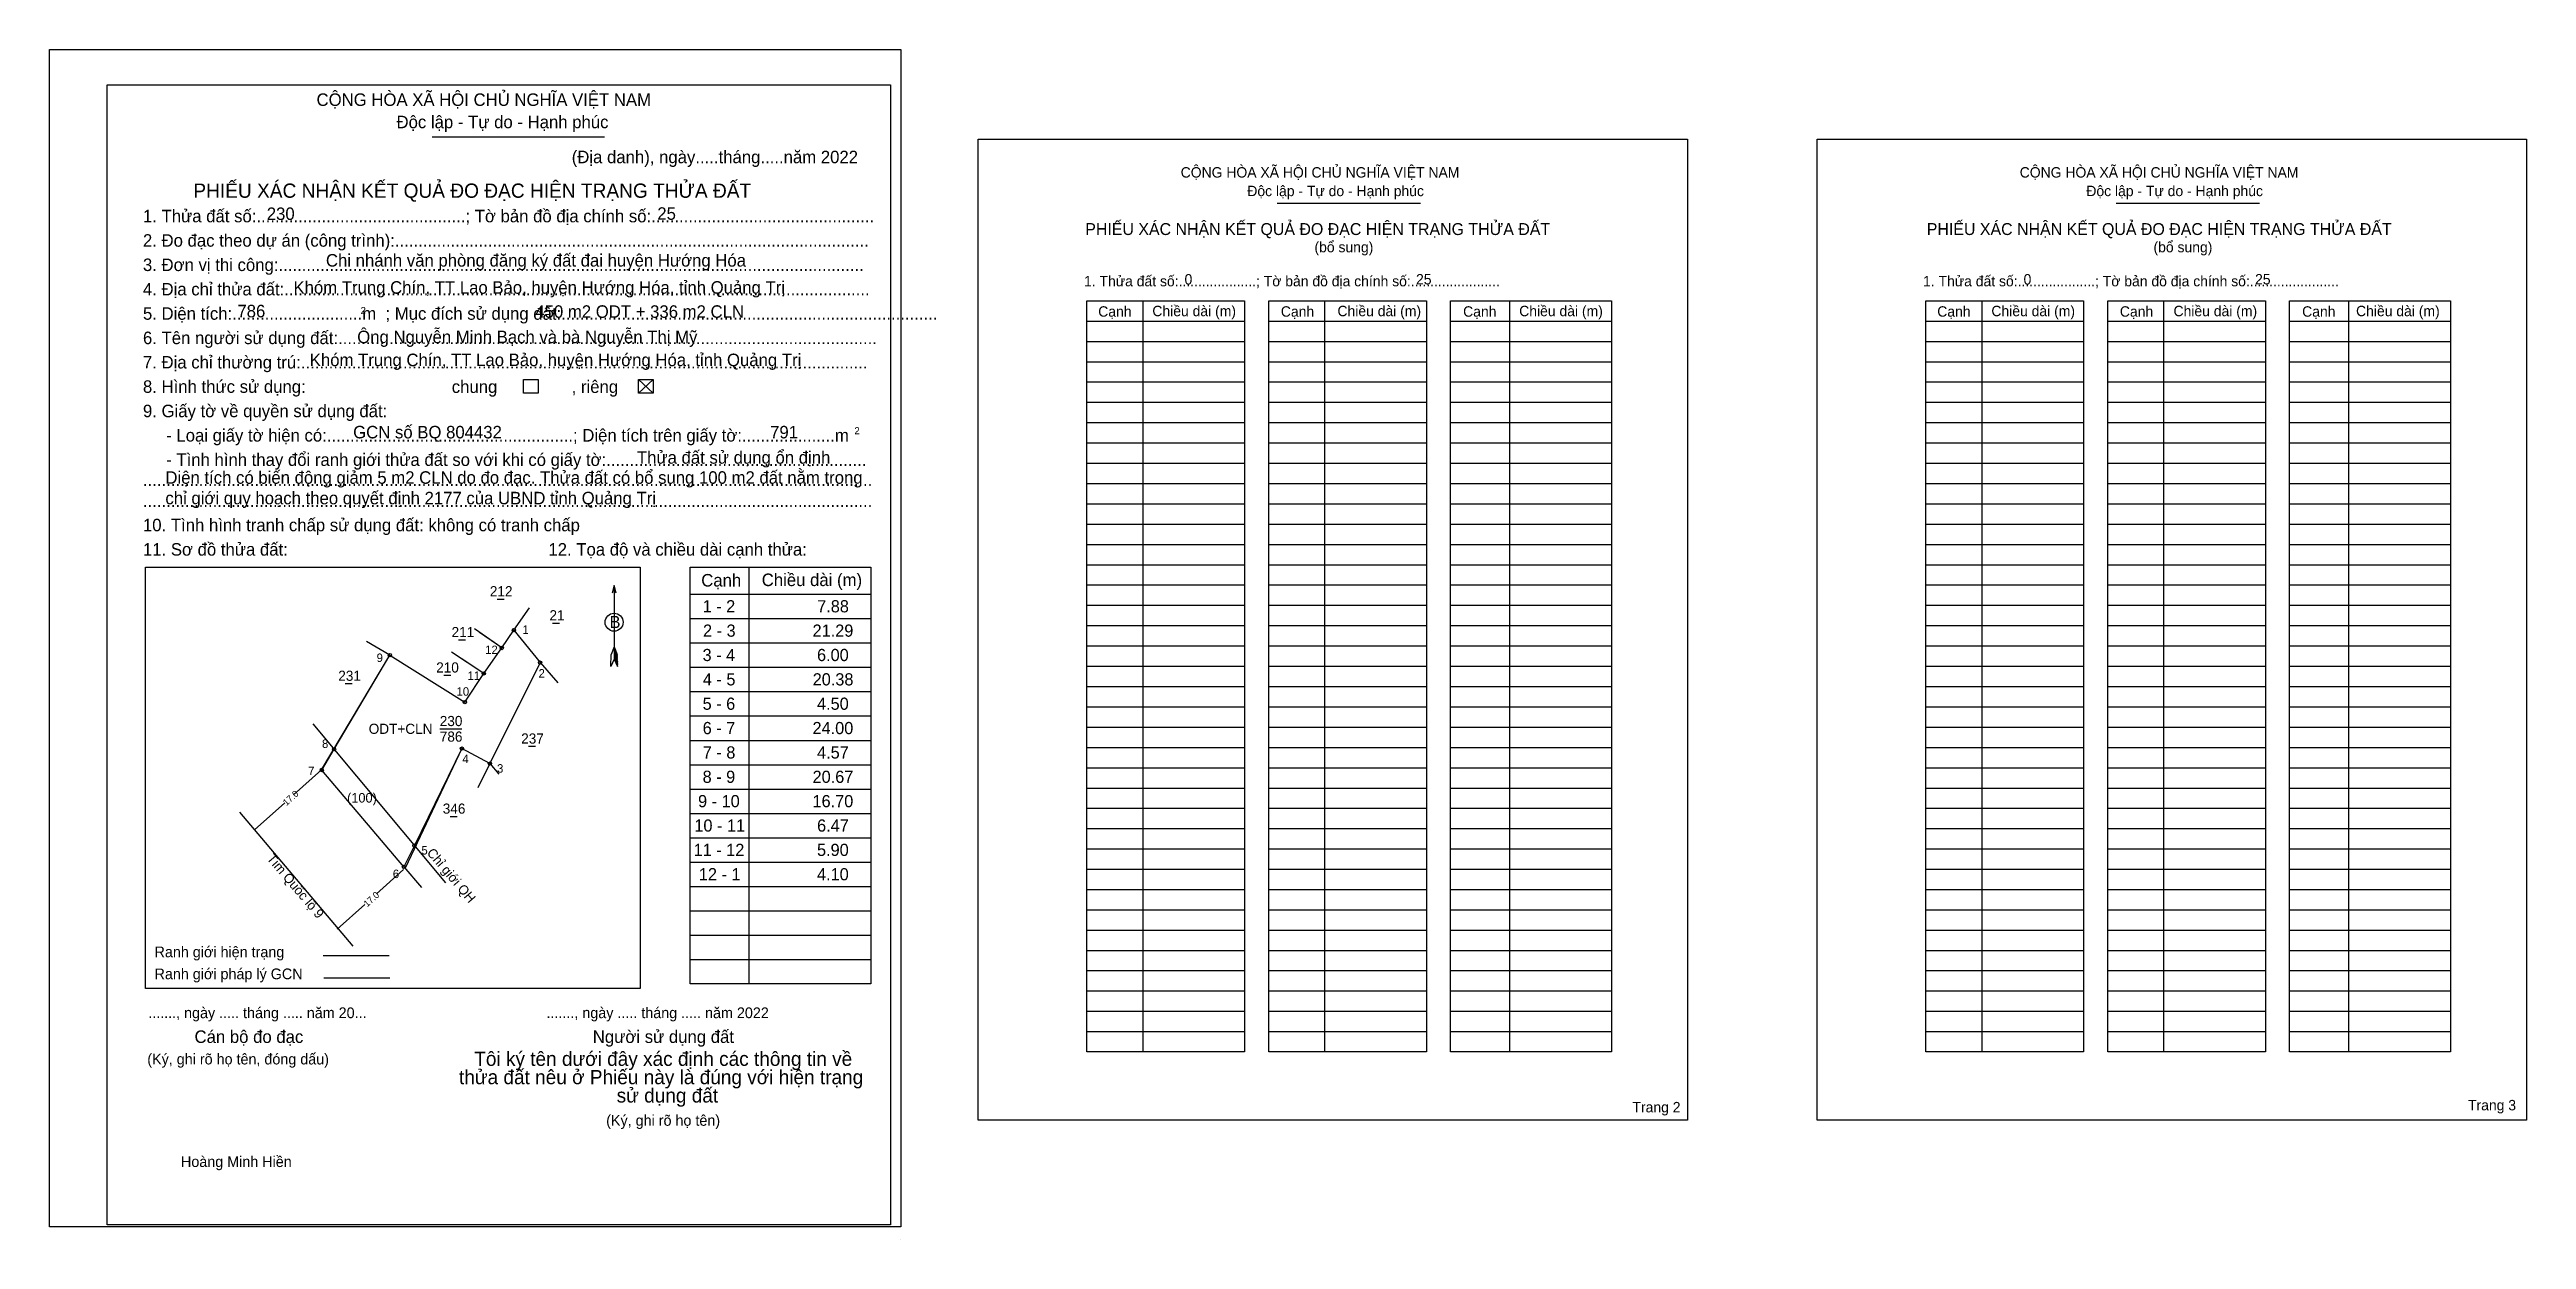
# Model space of a CAD drawing. Extents: x 537513 to 537981, y 1837515 to 1837739.
import ezdxf

# ---------------------------------------------------------------- set-up
doc = ezdxf.new("R2010")
doc.units = 0
for name, color, linetype in [('Level 1', 7, 'Continuous'), ('Level 10', 7, 'Continuous'), ('Level 11', 7, 'Continuous'), ('Level 13', 7, 'Continuous'), ('Level 14', 7, 'Continuous'), ('Level 15', 7, 'Continuous'), ('Level 2', 7, 'Continuous'), ('Level 27', 7, 'Continuous'), ('Level 3', 7, 'Continuous'), ('Level 36', 7, 'Continuous'), ('Level 48', 7, 'Continuous'), ('Level 5', 7, 'Continuous'), ('Level 50', 7, 'Continuous'), ('Level 52', 7, 'Continuous'), ('Level 6', 7, 'Continuous'), ('Level 9', 7, 'Continuous')]:
    doc.layers.add(name, color=color, linetype=linetype)

msp = doc.modelspace()

# ---------------------------------------------------------------- linework, layer by layer
at = {"layer": 'Level 1'}
for p, q in [((537513.44, 1837737.1), (537513.44, 1837737.1)), ((537585.71, 1837723), (537618.22, 1837723)), ((537688.77, 1837722.57), (537688.77, 1837722.57)), ((537745.23, 1837710.45), (537772.32, 1837710.45)), ((537903.66, 1837710.45), (537930.75, 1837710.45)), ((537719.87, 1837692.03), (537719.87, 1837550.2)), ((537754.19, 1837692.03), (537754.19, 1837550.2)), ((537789.14, 1837692.03), (537789.14, 1837550.2)), ((537878.3, 1837692.03), (537878.3, 1837550.2)), ((537912.62, 1837692.03), (537912.62, 1837550.2)), ((537947.57, 1837692.03), (537947.57, 1837550.2)), ((537709.33, 1837688.2), (537739.1, 1837688.2)), ((537743.65, 1837688.2), (537773.42, 1837688.2)), ((537777.96, 1837688.2), (537808.37, 1837688.2)), ((537867.76, 1837688.2), (537897.53, 1837688.2)), ((537902.08, 1837688.2), (537931.85, 1837688.2)), ((537936.39, 1837688.2), (537966.8, 1837688.2)), ((537709.33, 1837684.36), (537739.1, 1837684.36)), ((537743.65, 1837684.36), (537773.42, 1837684.36)), ((537777.96, 1837684.36), (537808.37, 1837684.36)), ((537867.76, 1837684.36), (537897.53, 1837684.36)), ((537902.08, 1837684.36), (537931.85, 1837684.36)), ((537936.39, 1837684.36), (537966.8, 1837684.36)), ((537624.67, 1837677.19), (537627.43, 1837674.62)), ((537624.67, 1837674.62), (537627.43, 1837677.19)), ((537709.33, 1837680.53), (537739.1, 1837680.53)), ((537743.65, 1837680.53), (537773.42, 1837680.53)), ((537777.96, 1837680.53), (537808.37, 1837680.53)), ((537867.76, 1837680.53), (537897.53, 1837680.53)), ((537902.08, 1837680.53), (537931.85, 1837680.53)), ((537936.39, 1837680.53), (537966.8, 1837680.53)), ((537709.33, 1837676.7), (537739.1, 1837676.7)), ((537709.33, 1837672.86), (537739.1, 1837672.86)), ((537743.65, 1837676.7), (537773.42, 1837676.7)), ((537743.65, 1837672.86), (537773.42, 1837672.86)), ((537777.96, 1837676.7), (537808.37, 1837676.7)), ((537777.96, 1837672.86), (537808.37, 1837672.86)), ((537867.76, 1837676.7), (537897.53, 1837676.7)), ((537867.76, 1837672.86), (537897.53, 1837672.86)), ((537902.08, 1837676.7), (537931.85, 1837676.7)), ((537902.08, 1837672.86), (537931.85, 1837672.86)), ((537936.39, 1837676.7), (537966.8, 1837676.7)), ((537936.39, 1837672.86), (537966.8, 1837672.86)), ((537709.33, 1837669.03), (537739.1, 1837669.03)), ((537743.65, 1837669.03), (537773.42, 1837669.03)), ((537777.96, 1837669.03), (537808.37, 1837669.03)), ((537867.76, 1837669.03), (537897.53, 1837669.03)), ((537902.08, 1837669.03), (537931.85, 1837669.03)), ((537936.39, 1837669.03), (537966.8, 1837669.03)), ((537709.33, 1837665.2), (537739.1, 1837665.2)), ((537743.65, 1837665.2), (537773.42, 1837665.2)), ((537777.96, 1837665.2), (537808.37, 1837665.2)), ((537867.76, 1837665.2), (537897.53, 1837665.2)), ((537902.08, 1837665.2), (537931.85, 1837665.2)), ((537936.39, 1837665.2), (537966.8, 1837665.2)), ((537709.33, 1837661.36), (537739.1, 1837661.36)), ((537743.65, 1837661.36), (537773.42, 1837661.36)), ((537777.96, 1837661.36), (537808.37, 1837661.36)), ((537867.76, 1837661.36), (537897.53, 1837661.36)), ((537902.08, 1837661.36), (537931.85, 1837661.36)), ((537936.39, 1837661.36), (537966.8, 1837661.36)), ((537709.33, 1837657.53), (537739.1, 1837657.53)), ((537709.33, 1837653.7), (537739.1, 1837653.7)), ((537743.65, 1837657.53), (537773.42, 1837657.53)), ((537743.65, 1837653.7), (537773.42, 1837653.7)), ((537777.96, 1837657.53), (537808.37, 1837657.53)), ((537777.96, 1837653.7), (537808.37, 1837653.7)), ((537867.76, 1837657.53), (537897.53, 1837657.53)), ((537867.76, 1837653.7), (537897.53, 1837653.7)), ((537902.08, 1837657.53), (537931.85, 1837657.53)), ((537902.08, 1837653.7), (537931.85, 1837653.7)), ((537936.39, 1837657.53), (537966.8, 1837657.53)), ((537936.39, 1837653.7), (537966.8, 1837653.7)), ((537709.33, 1837649.87), (537739.1, 1837649.87)), ((537743.65, 1837649.87), (537773.42, 1837649.87)), ((537777.96, 1837649.87), (537808.37, 1837649.87)), ((537867.76, 1837649.87), (537897.53, 1837649.87)), ((537902.08, 1837649.87), (537931.85, 1837649.87)), ((537936.39, 1837649.87), (537966.8, 1837649.87)), ((537709.33, 1837646.03), (537739.1, 1837646.03)), ((537743.65, 1837646.03), (537773.42, 1837646.03)), ((537777.96, 1837646.03), (537808.37, 1837646.03)), ((537867.76, 1837646.03), (537897.53, 1837646.03)), ((537902.08, 1837646.03), (537931.85, 1837646.03)), ((537936.39, 1837646.03), (537966.8, 1837646.03)), ((537531.54, 1837641.74), (537531.54, 1837641.74)), ((537645.47, 1837641.76), (537645.47, 1837563.03)), ((537709.33, 1837642.2), (537739.1, 1837642.2)), ((537743.65, 1837642.2), (537773.42, 1837642.2)), ((537777.96, 1837642.2), (537808.37, 1837642.2)), ((537867.76, 1837642.2), (537897.53, 1837642.2)), ((537902.08, 1837642.2), (537931.85, 1837642.2)), ((537936.39, 1837642.2), (537966.8, 1837642.2)), ((537620.05, 1837638.3), (537620.05, 1837624.39)), ((537634.43, 1837636.63), (537668.54, 1837636.63)), ((537709.33, 1837638.37), (537739.1, 1837638.37)), ((537743.65, 1837638.37), (537773.42, 1837638.37)), ((537777.96, 1837638.37), (537808.37, 1837638.37)), ((537867.76, 1837638.37), (537897.53, 1837638.37)), ((537902.08, 1837638.37), (537931.85, 1837638.37)), ((537936.39, 1837638.37), (537966.8, 1837638.37)), ((537634.43, 1837632.03), (537668.54, 1837632.03)), ((537709.33, 1837634.53), (537739.1, 1837634.53)), ((537709.33, 1837630.7), (537739.1, 1837630.7)), ((537743.65, 1837634.53), (537773.42, 1837634.53)), ((537743.65, 1837630.7), (537773.42, 1837630.7)), ((537777.96, 1837634.53), (537808.37, 1837634.53)), ((537777.96, 1837630.7), (537808.37, 1837630.7)), ((537867.76, 1837634.53), (537897.53, 1837634.53)), ((537867.76, 1837630.7), (537897.53, 1837630.7)), ((537902.08, 1837634.53), (537931.85, 1837634.53)), ((537902.08, 1837630.7), (537931.85, 1837630.7)), ((537936.39, 1837634.53), (537966.8, 1837634.53)), ((537936.39, 1837630.7), (537966.8, 1837630.7)), ((537620.05, 1837626.69), (537619.47, 1837625.27)), ((537620.05, 1837626.69), (537620.64, 1837625.27)), ((537620.05, 1837626.49), (537620.64, 1837625.06)), ((537620.05, 1837626.29), (537620.64, 1837624.86)), ((537620.05, 1837626.09), (537620.65, 1837624.65)), ((537620.05, 1837625.88), (537620.65, 1837624.45)), ((537620.05, 1837625.68), (537620.65, 1837624.24)), ((537620.05, 1837625.48), (537620.65, 1837624.03)), ((537634.43, 1837627.43), (537668.54, 1837627.43)), ((537709.33, 1837626.87), (537739.1, 1837626.87)), ((537743.65, 1837626.87), (537773.42, 1837626.87)), ((537777.96, 1837626.87), (537808.37, 1837626.87)), ((537867.76, 1837626.87), (537897.53, 1837626.87)), ((537902.08, 1837626.87), (537931.85, 1837626.87)), ((537936.39, 1837626.87), (537966.8, 1837626.87)), ((537619.44, 1837622.97), (537619.47, 1837625.27)), ((537620.05, 1837624.39), (537619.44, 1837622.97)), ((537620.05, 1837625.28), (537620.66, 1837623.83)), ((537620.05, 1837625.08), (537620.66, 1837623.62)), ((537620.05, 1837624.88), (537620.66, 1837623.41)), ((537620.05, 1837624.69), (537620.67, 1837623.21)), ((537620.05, 1837624.39), (537620.67, 1837622.97)), ((537620.67, 1837622.97), (537620.64, 1837625.27)), ((537634.43, 1837622.83), (537668.54, 1837622.83)), ((537709.33, 1837623.03), (537739.1, 1837623.03)), ((537743.65, 1837623.03), (537773.42, 1837623.03)), ((537777.96, 1837623.03), (537808.37, 1837623.03)), ((537867.76, 1837623.03), (537897.53, 1837623.03)), ((537902.08, 1837623.03), (537931.85, 1837623.03)), ((537936.39, 1837623.03), (537966.8, 1837623.03)), ((537634.43, 1837618.23), (537668.54, 1837618.23)), ((537709.33, 1837619.2), (537739.1, 1837619.2)), ((537743.65, 1837619.2), (537773.42, 1837619.2)), ((537777.96, 1837619.2), (537808.37, 1837619.2)), ((537867.76, 1837619.2), (537897.53, 1837619.2)), ((537902.08, 1837619.2), (537931.85, 1837619.2)), ((537936.39, 1837619.2), (537966.8, 1837619.2)), ((537634.43, 1837613.63), (537668.54, 1837613.63)), ((537709.33, 1837615.37), (537739.1, 1837615.37)), ((537709.33, 1837611.53), (537739.1, 1837611.53)), ((537743.65, 1837615.37), (537773.42, 1837615.37)), ((537743.65, 1837611.53), (537773.42, 1837611.53)), ((537777.96, 1837615.37), (537808.37, 1837615.37)), ((537777.96, 1837611.53), (537808.37, 1837611.53)), ((537867.76, 1837615.37), (537897.53, 1837615.37)), ((537867.76, 1837611.53), (537897.53, 1837611.53)), ((537902.08, 1837615.37), (537931.85, 1837615.37)), ((537902.08, 1837611.53), (537931.85, 1837611.53)), ((537936.39, 1837615.37), (537966.8, 1837615.37)), ((537936.39, 1837611.53), (537966.8, 1837611.53)), ((537634.43, 1837609.03), (537668.54, 1837609.03)), ((537709.33, 1837607.7), (537739.1, 1837607.7)), ((537743.65, 1837607.7), (537773.42, 1837607.7)), ((537777.96, 1837607.7), (537808.37, 1837607.7)), ((537867.76, 1837607.7), (537897.53, 1837607.7)), ((537902.08, 1837607.7), (537931.85, 1837607.7)), ((537936.39, 1837607.7), (537966.8, 1837607.7)), ((537634.43, 1837604.43), (537668.54, 1837604.43)), ((537709.33, 1837603.87), (537739.1, 1837603.87)), ((537743.65, 1837603.87), (537773.42, 1837603.87)), ((537777.96, 1837603.87), (537808.37, 1837603.87)), ((537867.76, 1837603.87), (537897.53, 1837603.87)), ((537902.08, 1837603.87), (537931.85, 1837603.87)), ((537936.39, 1837603.87), (537966.8, 1837603.87)), ((537634.43, 1837599.83), (537668.54, 1837599.83)), ((537709.33, 1837600.03), (537739.1, 1837600.03)), ((537743.65, 1837600.03), (537773.42, 1837600.03)), ((537777.96, 1837600.03), (537808.37, 1837600.03)), ((537867.76, 1837600.03), (537897.53, 1837600.03)), ((537902.08, 1837600.03), (537931.85, 1837600.03)), ((537936.39, 1837600.03), (537966.8, 1837600.03)), ((537634.43, 1837595.23), (537668.54, 1837595.23)), ((537709.33, 1837596.2), (537739.1, 1837596.2)), ((537743.65, 1837596.2), (537773.42, 1837596.2)), ((537777.96, 1837596.2), (537808.37, 1837596.2)), ((537867.76, 1837596.2), (537897.53, 1837596.2)), ((537902.08, 1837596.2), (537931.85, 1837596.2)), ((537936.39, 1837596.2), (537966.8, 1837596.2)), ((537634.43, 1837590.63), (537668.54, 1837590.63)), ((537709.33, 1837592.37), (537739.1, 1837592.37)), ((537709.33, 1837588.53), (537739.1, 1837588.53)), ((537743.65, 1837592.37), (537773.42, 1837592.37)), ((537743.65, 1837588.53), (537773.42, 1837588.53)), ((537777.96, 1837592.37), (537808.37, 1837592.37)), ((537777.96, 1837588.53), (537808.37, 1837588.53)), ((537867.76, 1837592.37), (537897.53, 1837592.37)), ((537867.76, 1837588.53), (537897.53, 1837588.53)), ((537902.08, 1837592.37), (537931.85, 1837592.37)), ((537902.08, 1837588.53), (537931.85, 1837588.53)), ((537936.39, 1837592.37), (537966.8, 1837592.37)), ((537936.39, 1837588.53), (537966.8, 1837588.53)), ((537634.43, 1837586.03), (537668.54, 1837586.03)), ((537709.33, 1837584.7), (537739.1, 1837584.7)), ((537743.65, 1837584.7), (537773.42, 1837584.7)), ((537777.96, 1837584.7), (537808.37, 1837584.7)), ((537867.76, 1837584.7), (537897.53, 1837584.7)), ((537902.08, 1837584.7), (537931.85, 1837584.7)), ((537936.39, 1837584.7), (537966.8, 1837584.7)), ((537634.43, 1837581.43), (537668.54, 1837581.43)), ((537709.33, 1837580.87), (537739.1, 1837580.87)), ((537743.65, 1837580.87), (537773.42, 1837580.87)), ((537777.96, 1837580.87), (537808.37, 1837580.87)), ((537867.76, 1837580.87), (537897.53, 1837580.87)), ((537902.08, 1837580.87), (537931.85, 1837580.87)), ((537936.39, 1837580.87), (537966.8, 1837580.87)), ((537634.43, 1837576.83), (537668.54, 1837576.83)), ((537709.33, 1837577.04), (537739.1, 1837577.04)), ((537743.65, 1837577.04), (537773.42, 1837577.04)), ((537777.96, 1837577.04), (537808.37, 1837577.04)), ((537867.76, 1837577.04), (537897.53, 1837577.04)), ((537902.08, 1837577.04), (537931.85, 1837577.04)), ((537936.39, 1837577.04), (537966.8, 1837577.04)), ((537634.43, 1837572.23), (537668.54, 1837572.23)), ((537709.33, 1837573.2), (537739.1, 1837573.2)), ((537709.33, 1837569.37), (537739.1, 1837569.37)), ((537743.65, 1837573.2), (537773.42, 1837573.2)), ((537743.65, 1837569.37), (537773.42, 1837569.37)), ((537777.96, 1837573.2), (537808.37, 1837573.2)), ((537777.96, 1837569.37), (537808.37, 1837569.37)), ((537867.76, 1837573.2), (537897.53, 1837573.2)), ((537867.76, 1837569.37), (537897.53, 1837569.37)), ((537902.08, 1837573.2), (537931.85, 1837573.2)), ((537902.08, 1837569.37), (537931.85, 1837569.37)), ((537936.39, 1837573.2), (537966.8, 1837573.2)), ((537936.39, 1837569.37), (537966.8, 1837569.37)), ((537634.43, 1837567.63), (537668.54, 1837567.63)), ((537709.33, 1837565.54), (537739.1, 1837565.54)), ((537743.65, 1837565.54), (537773.42, 1837565.54)), ((537777.96, 1837565.54), (537808.37, 1837565.54)), ((537867.76, 1837565.54), (537897.53, 1837565.54)), ((537902.08, 1837565.54), (537931.85, 1837565.54)), ((537936.39, 1837565.54), (537966.8, 1837565.54)), ((537624.97, 1837562.15), (537624.97, 1837562.15)), ((537709.33, 1837561.7), (537739.1, 1837561.7)), ((537743.65, 1837561.7), (537773.42, 1837561.7)), ((537777.96, 1837561.7), (537808.37, 1837561.7)), ((537867.76, 1837561.7), (537897.53, 1837561.7)), ((537902.08, 1837561.7), (537931.85, 1837561.7)), ((537936.39, 1837561.7), (537966.8, 1837561.7)), ((537709.33, 1837557.87), (537739.1, 1837557.87)), ((537743.65, 1837557.87), (537773.42, 1837557.87)), ((537777.96, 1837557.87), (537808.37, 1837557.87)), ((537867.76, 1837557.87), (537897.53, 1837557.87)), ((537902.08, 1837557.87), (537931.85, 1837557.87)), ((537936.39, 1837557.87), (537966.8, 1837557.87)), ((537709.33, 1837554.04), (537739.1, 1837554.04)), ((537743.65, 1837554.04), (537773.42, 1837554.04)), ((537777.96, 1837554.04), (537808.37, 1837554.04)), ((537867.76, 1837554.04), (537897.53, 1837554.04)), ((537902.08, 1837554.04), (537931.85, 1837554.04)), ((537936.39, 1837554.04), (537966.8, 1837554.04)), ((537822.71, 1837537.3), (537822.71, 1837537.3)), ((537674.18, 1837514.78), (537674.18, 1837514.78))]:
    msp.add_line(p, q, dxfattribs=at)
for points in [[(537709.33, 1837692.03), (537739.1, 1837692.03), (537739.1, 1837550.2), (537709.33, 1837550.2)], [(537743.65, 1837692.03), (537773.42, 1837692.03), (537773.42, 1837550.2), (537743.65, 1837550.2)], [(537777.96, 1837692.03), (537808.37, 1837692.03), (537808.37, 1837550.2), (537777.96, 1837550.2)], [(537867.76, 1837692.03), (537897.53, 1837692.03), (537897.53, 1837550.2), (537867.76, 1837550.2)], [(537902.08, 1837692.03), (537931.85, 1837692.03), (537931.85, 1837550.2), (537902.08, 1837550.2)], [(537936.39, 1837692.03), (537966.8, 1837692.03), (537966.8, 1837550.2), (537936.39, 1837550.2)], [(537531.54, 1837641.74), (537624.97, 1837641.74), (537624.97, 1837562.15), (537531.54, 1837562.15)], [(537634.43, 1837641.76), (537668.54, 1837641.76), (537668.54, 1837563.03), (537634.43, 1837563.03)]]:
    msp.add_lwpolyline(points, close=True, dxfattribs=at)
msp.add_lwpolyline([(537620.45, 1837636.82), (537620.05, 1837638.3), (537619.65, 1837636.82)], dxfattribs=at)
msp.add_circle((537620.05, 1837631.34), 1.7, dxfattribs=at)
at = {"layer": 'Level 10'}
for p, q in [((537598.83, 1837626.47), (537593.66, 1837630.07)), ((537595.42, 1837621.66), (537589.36, 1837625.65)), ((537564.79, 1837603.49), (537577.72, 1837625.14)), ((537591.3, 1837607.48), (537580.57, 1837584.88)), ((537596.6, 1837604.64), (537598.29, 1837602.64))]:
    msp.add_line(p, q, dxfattribs=at)
msp.add_lwpolyline([(537580.36, 1837585.14), (537564.84, 1837603.43), (537567.17, 1837607.36), (537577.72, 1837625.14), (537591.86, 1837616.26), (537595.42, 1837621.66), (537598.83, 1837626.47), (537601.13, 1837629.86), (537606.06, 1837623.71), (537596.6, 1837604.64), (537591.31, 1837607.47), (537582.34, 1837589.17)], close=True, dxfattribs=at)
at = {"layer": 'Level 11'}
for centre in [(537601.13, 1837629.86), (537577.72, 1837625.14), (537598.83, 1837626.47), (537595.42, 1837621.66), (537606.06, 1837623.71), (537591.86, 1837616.26), (537567.17, 1837607.36), (537591.31, 1837607.47), (537564.84, 1837603.43), (537596.6, 1837604.64), (537582.34, 1837589.17), (537580.36, 1837585.14), (537580.36, 1837585.14)]:
    msp.add_circle(centre, 0.319, dxfattribs=at)
at = {"layer": 'Level 14'}
for p, q in [((537564.79, 1837603.49), (537559.5, 1837598.71)), ((537557.85, 1837597.24), (537552.16, 1837592.15)), ((537580.3, 1837584.63), (537575.2, 1837580.07)), ((537572.95, 1837578.06), (537567.73, 1837573.39))]:
    msp.add_line(p, q, dxfattribs=at)
at = {"layer": 'Level 2'}
for points in [[(537513.44, 1837739.48), (537674.18, 1837739.48), (537674.18, 1837517.16), (537513.44, 1837517.16)], [(537688.77, 1837722.57), (537822.72, 1837722.57), (537822.72, 1837537.3), (537688.77, 1837537.3)], [(537847.2, 1837722.57), (537981.15, 1837722.57), (537981.15, 1837537.3), (537847.2, 1837537.3)]]:
    msp.add_lwpolyline(points, close=True, dxfattribs=at)
at = {"layer": 'Level 27'}
for p, q in [((537601.13, 1837629.86), (537604.07, 1837634.04)), ((537577.72, 1837625.14), (537573.3, 1837627.71)), ((537598.83, 1837626.47), (537594.63, 1837629.39)), ((537595.42, 1837621.66), (537591.15, 1837624.47)), ((537606.06, 1837623.71), (537609.42, 1837619.86)), ((537606.06, 1837623.71), (537609.42, 1837619.86)), ((537596.6, 1837604.64), (537594.32, 1837600.07)), ((537596.6, 1837604.64), (537594.32, 1837600.07)), ((537580.36, 1837585.14), (537583.67, 1837581.24))]:
    msp.add_line(p, q, dxfattribs=at)
at = {"layer": 'Level 3'}
msp.add_lwpolyline([(537524.31, 1837732.81), (537672.26, 1837732.81), (537672.26, 1837517.57), (537524.31, 1837517.57)], close=True, dxfattribs=at)
at = {"layer": 'Level 5'}
for p, q in [((537565.1, 1837568.4), (537577.6, 1837568.4)), ((537565.21, 1837564.16), (537577.71, 1837564.16))]:
    msp.add_line(p, q, dxfattribs=at)
at = {"layer": 'Level 50'}
for points in [[(537602.95, 1837677.19), (537605.71, 1837677.19), (537605.71, 1837674.62), (537602.95, 1837674.62)], [(537624.67, 1837677.19), (537627.43, 1837677.19), (537627.43, 1837674.62), (537624.67, 1837674.62)]]:
    msp.add_lwpolyline(points, close=True, dxfattribs=at)
msp.add_lwpolyline([(537549.29, 1837595.48), (537570.74, 1837570.19)], dxfattribs=at)
at = {"layer": 'Level 6'}
msp.add_lwpolyline([(537588.24, 1837582.1), (537563.2, 1837612.12)], dxfattribs=at)
at = {"layer": 'Level 9'}
for p, q in [((537597.99, 1837635.71), (537599.31, 1837635.71)), ((537608.42, 1837631.18), (537609.74, 1837631.18)), ((537590.65, 1837628.01), (537591.97, 1837628.01)), ((537587.87, 1837621.33), (537589.19, 1837621.33)), ((537569.25, 1837619.76), (537570.57, 1837619.76)), ((537587.13, 1837611.21), (537591.27, 1837611.21)), ((537603.9, 1837607.91), (537605.22, 1837607.91)), ((537589.1, 1837594.66), (537590.41, 1837594.66))]:
    msp.add_line(p, q, dxfattribs=at)

# ---------------------------------------------------------------- texts
at = {"layer": 'Level 1'}
for s, height, p in [('CỘNG HÒA XÃ HỘI CHỦ NGHĨA VIỆT NAM', 2.3611, (537563.86, 1837728.83)), ('Độc lập - Tự do - Hạnh phúc', 2.3611, (537578.96, 1837724.62)), ('(Địa danh), ngày.....tháng.....năm 2022', 2.3611, (537612.04, 1837718.01)), ('PHIẾU XÁC NHẬN KẾT QUẢ ĐO ĐẠC HIỆN TRẠNG THỬA ĐẤT', 2.6987, (537540.59, 1837711.48)), ('CỘNG HÒA XÃ HỘI CHỦ NGHĨA VIỆT NAM', 1.9676, (537727.03, 1837715.3)), ('CỘNG HÒA XÃ HỘI CHỦ NGHĨA VIỆT NAM', 1.9676, (537885.46, 1837715.3)), ('1. Thửa đất số:.............................................; Tờ bản đồ địa chính số:................................................', 2.36108, (537531.08, 1837706.85)), ('Độc lập - Tự do - Hạnh phúc', 1.9676, (537739.61, 1837711.79)), ('Độc lập - Tự do - Hạnh phúc', 1.9676, (537898.04, 1837711.79)), ('PHIẾU XÁC NHẬN KẾT QUẢ ĐO ĐẠC HIỆN TRẠNG THỬA ĐẤT', 2.2489, (537709.01, 1837704.45)), ('PHIẾU XÁC NHẬN KẾT QUẢ ĐO ĐẠC HIỆN TRẠNG THỬA ĐẤT', 2.2489, (537867.91, 1837704.45)), ('3. Đơn vị thi công:..............................................................................................................................', 2.36108, (537531.08, 1837697.65)), ('2. Đo đạc theo dự án (công trình):......................................................................................................', 2.36108, (537531.08, 1837702.25)), ('(bổ sung)', 1.968, (537752.29, 1837701.19)), ('(bổ sung)', 1.968, (537910.72, 1837701.19)), ('4. Địa chỉ thửa đất:..............................................................................................................................', 2.36108, (537531.08, 1837693.05)), ('1. Thửa đất số:....................; Tờ bản đồ địa chính số:.......................', 1.9676, (537708.78, 1837694.76)), ('1. Thửa đất số:....................; Tờ bản đồ địa chính số:.......................', 1.9676, (537867.21, 1837694.76)), ('5. Diện tích:............................m  ; Mục đích sử dụng đất:.................................................................................', 2.36108, (537531.08, 1837688.45)), ('2', 1.35, (537572.17, 1837689.52)), ('Cạnh', 1.968, (537711.46, 1837689.03)), ('Chiều dài (m)', 1.9676, (537721.68, 1837689.12)), ('Cạnh', 1.968, (537745.94, 1837689.03)), ('Chiều dài (m)', 1.9676, (537756.63, 1837689.12)), ('Cạnh', 1.968, (537780.36, 1837689.03)), ('Chiều dài (m)', 1.9676, (537790.95, 1837689.12)), ('Cạnh', 1.968, (537869.89, 1837689.03)), ('Chiều dài (m)', 1.9676, (537880.11, 1837689.12)), ('Cạnh', 1.968, (537904.37, 1837689.03)), ('Chiều dài (m)', 1.9676, (537914.5, 1837689.12)), ('Cạnh', 1.968, (537938.79, 1837689.03)), ('Chiều dài (m)', 1.9676, (537948.97, 1837689.12)), ('6. Tên người sử dụng đất:....................................................................................................................', 2.36108, (537531.08, 1837683.85)), ('7. Địa chỉ thường trú:..........................................................................................................................', 2.36108, (537531.08, 1837679.25)), ('chung                , riêng', 2.3611, (537589.39, 1837674.63)), ('9. Giấy tờ về quyền sử dụng đất:', 2.3611, (537531.08, 1837670.05)), ('     - Loại giấy tờ hiện có:.....................................................; Diện tích trên giấy tờ:....................m', 2.36108, (537531.08, 1837665.45)), ('2', 1.35, (537665.42, 1837666.83)), ('     - Tình hình thay đổi ranh giới thửa đất so với khi có giấy tờ:........................................................', 2.36108, (537531.08, 1837660.85)), ('.............................................................................................................................................................', 2.36108, (537531.08, 1837657.08)), ('.............................................................................................................................................................', 2.36108, (537531.08, 1837653.11)), ('10. Tình hình tranh chấp sử dụng đất: không có tranh chấp', 2.3611, (537531.08, 1837648.51)), ('11. Sơ đồ thửa đất:', 2.3611, (537531.08, 1837643.91)), ('12. Tọa độ và chiều dài cạnh thửa:', 2.3611, (537607.64, 1837643.91)), ('Cạnh', 2.361, (537636.5, 1837638.08)), ('Chiều dài (m)', 2.3611, (537647.92, 1837638.16)), ('B', 2.3, (537619.2, 1837630.23)), ('(100)', 1.8, (537569.62, 1837597.28)), ('Ranh giới hiện trạng', 2.0239, (537533.27, 1837568.07)), ('Ranh giới pháp lý GCN', 2.0239, (537533.27, 1837563.92)), ('......., ngày ..... tháng ..... năm 20...', 2.0239, (537532.08, 1837556.57)), ('......., ngày ..... tháng ..... năm 2022', 2.0239, (537607.28, 1837556.57)), ('Cán bộ đo đạc', 2.3611, (537540.82, 1837551.89)), ('Tôi ký tên dưới đây xác định các thông tin về', 2.683, (537593.64, 1837547.56)), ('Người sử dụng đất', 2.3611, (537616.02, 1837551.89)), ('(Ký, ghi rõ họ tên, đóng dấu)', 2.0239, (537531.9, 1837547.83)), ('thửa đất nêu ở Phiếu này là đúng với hiện trạng', 2.683, (537590.76, 1837544.1)), ('sử dụng đất', 2.683, (537620.53, 1837540.64)), ('Trang 3', 1.968, (537970.11, 1837539.16)), ('(Ký, ghi rõ họ tên)', 2.0239, (537618.55, 1837536.25)), ('Trang 2', 1.968, (537812.34, 1837538.78)), ('Hoàng Minh Hiền', 2.0239, (537538.26, 1837528.46))]:
    msp.add_text(s, height=height, dxfattribs=at).set_placement(p)
at = {"layer": 'Level 13'}
for s, p in [('ODT+CLN', (537573.71, 1837610.25)), ('230', (537587.12, 1837611.72)), ('786', (537587.13, 1837608.78))]:
    msp.add_text(s, height=1.917, dxfattribs=at).set_placement(p)
at = {"layer": 'Level 14'}
for p in [(537558.18, 1837596.6), (537573.41, 1837577.48)]:
    msp.add_text('17.0', height=1.25, rotation=41.8028, dxfattribs=at).set_placement(p)
at = {"layer": 'Level 15'}
for s, p in [('Chỉ giới QH', (537584.57, 1837587.73)), ('Tim Quốc lộ 9', (537554.36, 1837586.65))]:
    msp.add_text(s, height=1.8, rotation=310.3048, dxfattribs=at).set_placement(p)
at = {"layer": 'Level 36'}
for s, p in [('212', (537596.58, 1837636.23)), ('211', (537589.36, 1837628.52)), ('21', (537607.84, 1837631.69)), ('231', (537567.96, 1837620.27)), ('210', (537586.45, 1837621.84)), ('237', (537602.5, 1837608.42)), ('346', (537587.69, 1837595.18))]:
    msp.add_text(s, height=1.917, dxfattribs=at).set_placement(p)
at = {"layer": 'Level 48'}
msp.add_text('8. Hình thức sử dụng:', height=2.3612, dxfattribs=at).set_placement((537531.08, 1837674.65))
at = {"layer": 'Level 52'}
for s, p in [('1 - 2', (537636.76, 1837633.2)), ('7.88', (537658.39, 1837633.2)), ('2 - 3', (537636.83, 1837628.6)), ('21.29', (537657.52, 1837628.6)), ('3 - 4', (537636.75, 1837624)), ('6.00', (537658.36, 1837624)), ('4 - 5', (537636.8, 1837619.4)), ('20.38', (537657.54, 1837619.4)), ('5 - 6', (537636.76, 1837614.8)), ('4.50', (537658.36, 1837614.8)), ('6 - 7', (537636.77, 1837610.2)), ('24.00', (537657.51, 1837610.2)), ('7 - 8', (537636.79, 1837605.6)), ('4.57', (537658.37, 1837605.6)), ('8 - 9', (537636.76, 1837601)), ('20.67', (537657.52, 1837601)), ('9 - 10', (537635.9, 1837596.4)), ('16.70', (537657.51, 1837596.4)), ('10 - 11', (537635.2, 1837591.8)), ('6.47', (537658.37, 1837591.8)), ('11 - 12', (537635.06, 1837587.2)), ('5.90', (537658.36, 1837587.2)), ('12 - 1', (537636.05, 1837582.6)), ('4.10', (537658.36, 1837582.6))]:
    msp.add_text(s, height=2.3, dxfattribs=at).set_placement(p)
at = {"layer": 'Level 6'}
for s, height, p in [('230', 2.361, (537554.46, 1837707.29)), ('25', 2.361, (537628.2, 1837707.33)), ('Chi nhánh văn phòng đăng ký đất đai huyện Hướng Hóa', 2.3612, (537565.63, 1837698.49)), ('Khóm Trung Chín, TT Lao Bảo, huyện Hướng Hóa, tỉnh Quảng Trị', 2.3612, (537559.5, 1837693.37)), ('0', 1.97, (537727.76, 1837695.1)), ('25', 1.968, (537771.47, 1837695.12)), ('0', 1.97, (537886.19, 1837695.1)), ('25', 1.968, (537929.9, 1837695.12)), ('786', 2.361, (537548.91, 1837688.91)), ('450 m2 ODT + 336 m2 CLN', 2.3612, (537605.17, 1837688.82)), ('Ông Nguyễn Minh Bạch và bà Nguyễn Thị Mỹ', 2.3612, (537571.54, 1837684.03)), ('Khóm Trung Chín, TT Lao Bảo, huyện Hướng Hóa, tỉnh Quảng Trị', 2.3612, (537562.58, 1837679.69)), ('GCN số BQ 804432', 2.3612, (537570.77, 1837666.05)), ('791', 2.361, (537649.5, 1837666.05)), ('Thửa đất sử dụng ổn định', 2.3612, (537624.35, 1837661.27)), ('Diện tích có biến động giảm 5 m2 CLN do đo đạc. Thửa đất có bổ sung 100 m2 đất nằm trong', 2.3612, (537535.32, 1837657.48)), ('chỉ giới quy hoạch theo quyết định 2177 của UBND tỉnh Quảng Trị', 2.3612, (537535.32, 1837653.6))]:
    msp.add_text(s, height=height, dxfattribs=at).set_placement(p)
at = {"layer": 'Level 9'}
for s, height, p in [('1', 1.6, (537602.73, 1837629.13)), ('9', 1.6, (537575.2, 1837623.83)), ('12', 1.597, (537595.69, 1837625.32)), ('11', 1.597, (537592.38, 1837620.45)), ('2', 1.6, (537605.78, 1837620.88)), ('10', 1.597, (537590.29, 1837617.46)), ('8', 1.6, (537564.89, 1837607.6)), ('7', 1.6, (537562.27, 1837602.46)), ('4', 1.6, (537591.39, 1837604.73)), ('3', 1.6, (537597.94, 1837602.93)), ('5', 1.6, (537583.66, 1837587.47)), ('6', 1.6, (537578.26, 1837583.02))]:
    msp.add_text(s, height=height, dxfattribs=at).set_placement(p)

doc.saveas('drawing.dxf')
